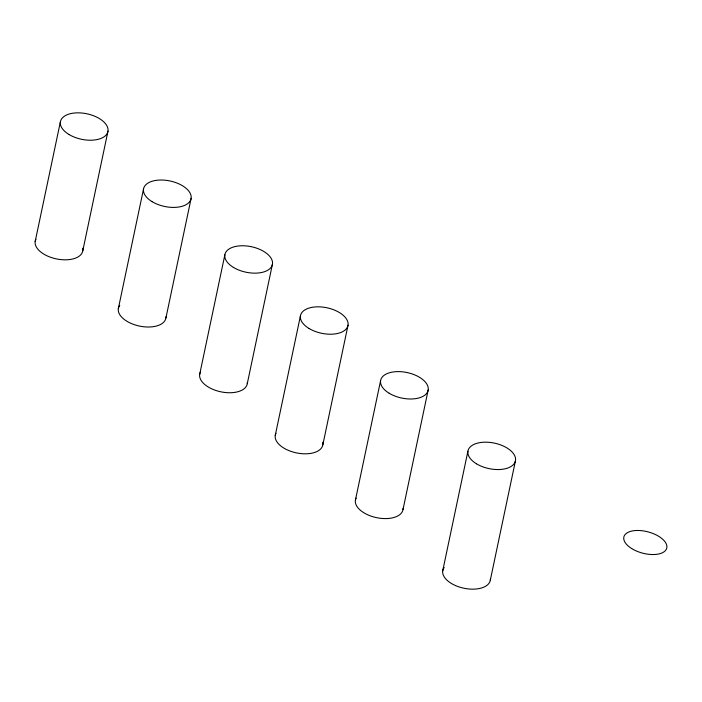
<?xml version="1.0" encoding="UTF-8"?>
<svg xmlns="http://www.w3.org/2000/svg" width="702" height="702" viewBox="0 0 702 702"><rect width="100%" height="100%" fill="white"/><g stroke="black" fill="none" stroke-linecap="round" stroke-linejoin="round"><path stroke-width="1.05" d="M35.179 241.523L60.363 121.92M82.792 250.746L107.985 131.142M118.313 308.704L143.506 189.101M165.935 317.936L191.119 198.333M199.666 374.447L224.851 254.844M247.279 383.678L272.464 264.075M275.237 435.512L300.421 315.909M322.85 444.743L348.034 325.14M355.387 500.289L380.581 380.686M403.009 509.52L428.194 389.917M442.716 570.858L467.901 451.254M490.329 580.08L515.514 460.477M82.739 248.254A24.254 13.031 11.9 0 1 57.099 259.047A24.254 13.031 11.9 0 1 35.916 239.277M166.014 316.646A24.254 13.031 11.9 0 1 138.013 325.746A24.254 13.031 11.9 0 1 119.779 305.335M247.358 382.388A24.254 13.031 11.9 0 1 220.525 391.751A24.254 13.031 11.9 0 1 200.403 372.2M322.797 442.251A24.254 13.031 11.9 0 1 297.157 453.036A24.254 13.031 11.9 0 1 275.974 433.274M403.08 508.23A24.254 13.031 11.9 0 1 376.246 517.593A24.254 13.031 11.9 0 1 356.133 498.043M490.408 578.799A24.254 13.031 11.9 0 1 462.407 587.89A24.254 13.031 11.9 0 1 444.173 567.488M68.945 134.468A24.254 13.031 11.9 0 0 107.731 132.222A24.254 13.031 11.9 0 0 75.842 112.899A24.254 13.031 11.9 0 0 68.945 134.468M152.088 201.658A24.254 13.031 11.9 0 0 190.865 199.403A24.254 13.031 11.9 0 0 158.985 180.081A24.254 13.031 11.9 0 0 152.088 201.658M233.433 267.401A24.254 13.031 11.9 0 0 272.218 265.145A24.254 13.031 11.9 0 0 240.33 245.823A24.254 13.031 11.9 0 0 233.433 267.401M309.003 328.466A24.254 13.031 11.9 0 0 347.78 326.211A24.254 13.031 11.9 0 0 315.9 306.888A24.254 13.031 11.9 0 0 309.003 328.466M389.162 393.243A24.254 13.031 11.9 0 0 427.939 390.988A24.254 13.031 11.9 0 0 396.06 371.665A24.254 13.031 11.9 0 0 389.162 393.243M476.482 463.803A24.254 13.031 11.9 0 0 515.259 461.556A24.254 13.031 11.9 0 0 483.38 442.234A24.254 13.031 11.9 0 0 476.482 463.803M631.695 548.56A22.157 10.978 14.9 0 0 666.637 548.499A22.157 10.978 14.9 0 0 637.6 530.466A22.157 10.978 14.9 0 0 631.695 548.56"/></g></svg>
